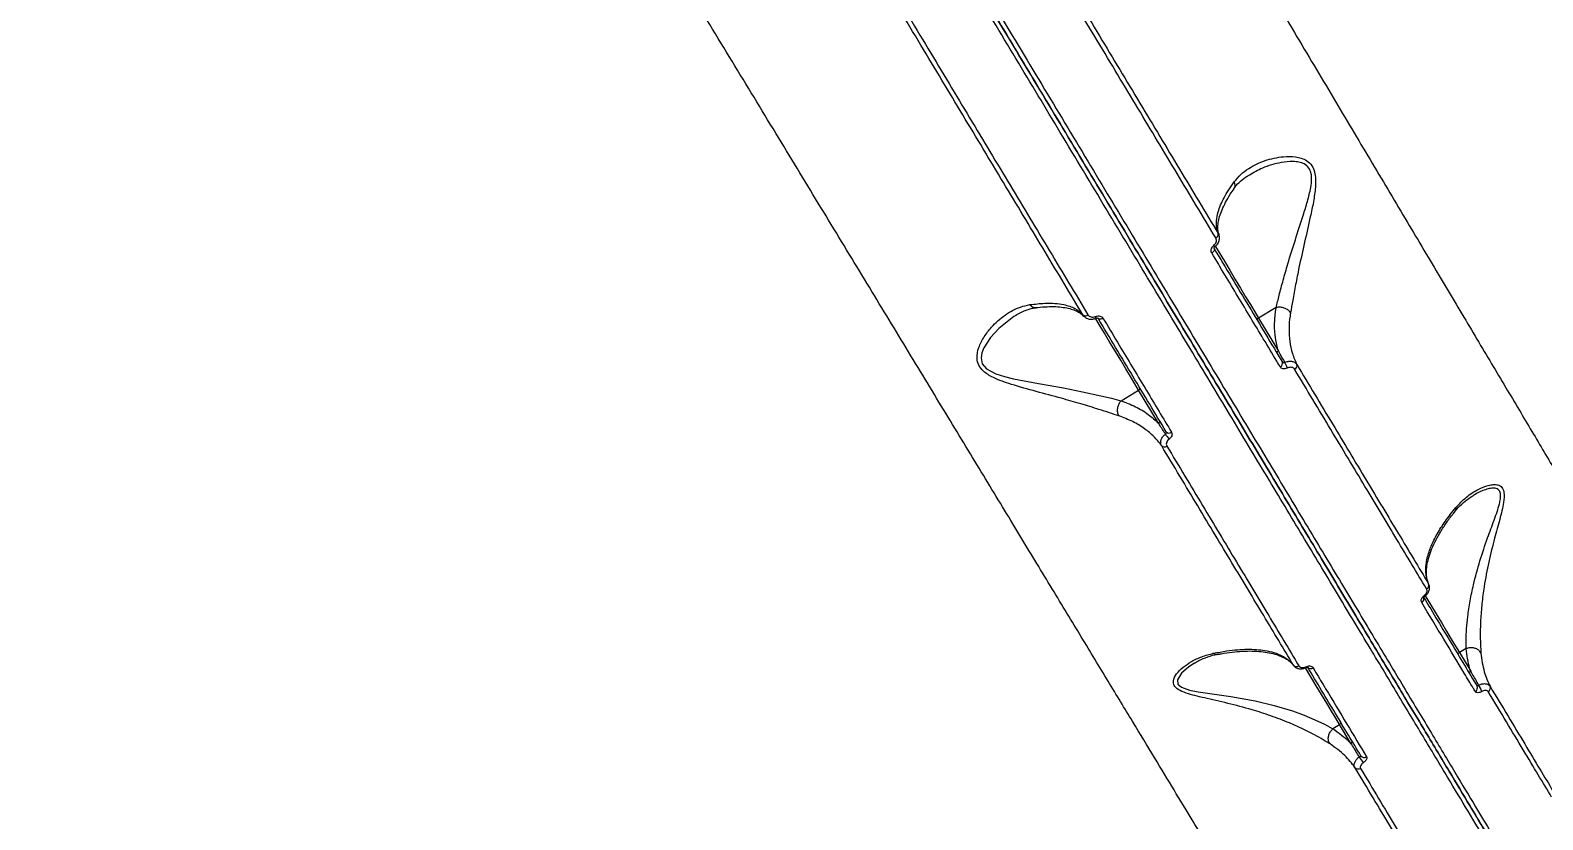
# Model space of a CAD drawing. Header units: millimetres. Extents: x -5960 to 5379, y -4374 to 3849.
# Drawn here: x 332.9 to 679.1, y -398.2 to -217.5 of the extents above; entities that cross this region are included whole.
import ezdxf

# ---------------------------------------------------------------- set-up
doc = ezdxf.new("R2010")
doc.units = ezdxf.units.MM
doc.layers.add('DiKom', color=7, linetype='Continuous', lineweight=0)
for name, color, linetype in [('DIKOM_ОБЪЕКТ', 7, 'Continuous'), ('DIKOM_РАЗМЕР_ЗОНА', 7, 'Continuous'), ('DIKOM_РАЗМЕР_ОБЪЕКТА', 7, 'Continuous')]:
    doc.layers.add(name, color=color, linetype=linetype)
doc.styles.add('style1', font='arial.ttf', dxfattribs={"width": 0.8})
doc.dimstyles.new('1-50', dxfattribs={"dimtxt": 300, "dimasz": 200, "dimexe": 100, "dimexo": 0, "dimgap": 100, "dimtad": 1, "dimtxsty": 'style1', "dimcen": 200, "dimclrd": 7, "dimclre": 7, "dimclrt": 7, "dimadec": 1, "dimazin": 2, "dimtfac": 1, "dimtmove": 0, "dimatfit": 2, "dimfxl": 0, "dimlwd": 25, "dimlwe": 18, "dimarcsym": 0})

# ---------------------------------------------------------------- blocks, each defined once
blk = doc.blocks.new('*D9')
at = {"layer": 'Defpoints', "color": 0, "transparency": 16777216}
for p in [(1597.35, 2348.89), (-3820.85, -1673.22), (-66.51, -1673.22)]:
    blk.add_point(p, dxfattribs=at)
at = {"layer": 'DiKom', "color": 7, "lineweight": 18, "transparency": 16777216}
for p, q in [((1597.35, 2348.89), (-3920.85, 2348.89)), ((-66.51, -1673.22), (-3920.85, -1673.22))]:
    blk.add_line(p, q, dxfattribs=at)
at = {"layer": 'DiKom', "color": 7, "lineweight": 25, "transparency": 16777216}
blk.add_line((-3820.85, 2148.89), (-3820.85, -1473.22), dxfattribs=at)
at = {"layer": 'DiKom', "color": 7, "transparency": 16777216}
for points in [[(-3854.19, 2148.89), (-3787.52, 2148.89), (-3820.85, 2348.89)], [(-3854.19, -1473.22), (-3787.52, -1473.22), (-3820.85, -1673.22)]]:
    blk.add_solid(points, dxfattribs=at)
at = {"layer": 'DiKom', "color": 7, "transparency": 16777216, "insert": (-4074.02, 240.95), "char_height": 300, "attachment_point": 5, "rotation": 90, "style": 'style1'}
blk.add_mtext('4050', dxfattribs=at)
blk = doc.blocks.new('*D10')
at = {"layer": 'Defpoints', "color": 0, "transparency": 16777216}
for p in [(3878.62, 405.09), (-2876.93, -459.72), (3878.62, -2693.66)]:
    blk.add_point(p, dxfattribs=at)
at = {"layer": 'DIKOM_РАЗМЕР_ОБЪЕКТА', "color": 7, "lineweight": 18, "transparency": 16777216}
for p, q in [((3878.62, 405.09), (3878.62, -2793.66)), ((-2876.93, -459.72), (-2876.93, -2793.66))]:
    blk.add_line(p, q, dxfattribs=at)
at = {"layer": 'DIKOM_РАЗМЕР_ОБЪЕКТА', "color": 7, "lineweight": 25, "transparency": 16777216}
blk.add_line((-2676.93, -2693.66), (3678.62, -2693.66), dxfattribs=at)
at = {"layer": 'DIKOM_РАЗМЕР_ОБЪЕКТА', "color": 7, "transparency": 16777216}
for points in [[(-2676.93, -2660.33), (-2676.93, -2726.99), (-2876.93, -2693.66)], [(3678.62, -2660.33), (3678.62, -2726.99), (3878.62, -2693.66)]]:
    blk.add_solid(points, dxfattribs=at)
at = {"layer": 'DIKOM_РАЗМЕР_ОБЪЕКТА', "color": 7, "transparency": 16777216, "insert": (-142.96, -2440.49), "char_height": 300, "attachment_point": 5, "style": 'style1'}
blk.add_mtext('6750', dxfattribs=at)
blk = doc.blocks.new('*D11')
at = {"layer": 'Defpoints', "color": 0, "transparency": 16777216}
for p in [(5378.62, -305.99), (-4876.93, -734.97), (5378.62, -4273.55)]:
    blk.add_point(p, dxfattribs=at)
at = {"layer": 'DIKOM_РАЗМЕР_ЗОНА', "color": 7, "lineweight": 18, "transparency": 16777216}
for p, q in [((5378.62, -305.99), (5378.62, -4373.55)), ((-4876.93, -734.97), (-4876.93, -4373.55))]:
    blk.add_line(p, q, dxfattribs=at)
at = {"layer": 'DIKOM_РАЗМЕР_ЗОНА', "color": 7, "lineweight": 25, "transparency": 16777216}
blk.add_line((-4676.93, -4273.55), (5178.62, -4273.55), dxfattribs=at)
at = {"layer": 'DIKOM_РАЗМЕР_ЗОНА', "color": 7, "transparency": 16777216}
for points in [[(-4676.93, -4240.22), (-4676.93, -4306.89), (-4876.93, -4273.55)], [(5178.62, -4240.22), (5178.62, -4306.89), (5378.62, -4273.55)]]:
    blk.add_solid(points, dxfattribs=at)
at = {"layer": 'DIKOM_РАЗМЕР_ЗОНА', "color": 7, "transparency": 16777216, "insert": (-171.55, -4020.38), "char_height": 300, "attachment_point": 5, "style": 'style1'}
blk.add_mtext('10250', dxfattribs=at)
blk = doc.blocks.new('*D12')
at = {"layer": 'Defpoints', "color": 0, "transparency": 16777216}
for p in [(1921.97, 3848.89), (-5510.19, -3173.22), (433.49, -3173.22)]:
    blk.add_point(p, dxfattribs=at)
at = {"layer": 'DIKOM_РАЗМЕР_ЗОНА', "color": 7, "lineweight": 18, "transparency": 16777216}
for p, q in [((1921.97, 3848.89), (-5610.19, 3848.89)), ((433.49, -3173.22), (-5610.19, -3173.22))]:
    blk.add_line(p, q, dxfattribs=at)
at = {"layer": 'DIKOM_РАЗМЕР_ЗОНА', "color": 7, "lineweight": 25, "transparency": 16777216}
blk.add_line((-5510.19, 3648.89), (-5510.19, -2973.22), dxfattribs=at)
at = {"layer": 'DIKOM_РАЗМЕР_ЗОНА', "color": 7, "transparency": 16777216}
for points in [[(-5543.52, 3648.89), (-5476.85, 3648.89), (-5510.19, 3848.89)], [(-5543.52, -2973.22), (-5476.85, -2973.22), (-5510.19, -3173.22)]]:
    blk.add_solid(points, dxfattribs=at)
at = {"layer": 'DIKOM_РАЗМЕР_ЗОНА', "color": 7, "transparency": 16777216, "insert": (-5763.36, 142.42), "char_height": 300, "attachment_point": 5, "rotation": 90, "style": 'style1'}
blk.add_mtext('7050', dxfattribs=at)

msp = doc.modelspace()

# ---------------------------------------------------------------- linework, layer by layer
at = {"layer": 'DIKOM_ОБЪЕКТ', "color": 7, "linetype": 'Continuous', "lineweight": 15}
for p, q in [((574.065, -282.877), (573.867, -282.662)), ((618.082, -280.979), (614.043, -283.406)), ((614.043, -283.406), (618.595, -290.982)), ((582.574, -302.314), (586.613, -299.887)), ((591.165, -307.463), (586.613, -299.887)), ((653.051, -344.33), (652.999, -344.232)), ((661.561, -359.029), (660.033, -359.947)), ((660.033, -359.947), (662.605, -364.227)), ((661.561, -359.029), (661.565, -359.027)), ((621.995, -362.797), (622.104, -362.934)), ((631.076, -377.346), (632.604, -376.428)), ((635.175, -380.708), (632.604, -376.428)), ((631.072, -377.349), (631.076, -377.346))]:
    msp.add_line(p, q, dxfattribs=at)
at = {"layer": 'DIKOM_ОБЪЕКТ', "color": 7, "linetype": 'Continuous', "lineweight": 15, "flags": 128}
for points in [[(603.887, -267.475), (603.931, -267.584), (603.94, -267.709), (603.915, -267.845), (603.856, -267.986), (603.765, -268.127), (603.647, -268.263), (603.505, -268.389), (603.346, -268.499)], [(604.185, -267), (605.013, -268.378), (606.229, -270.402), (607.472, -272.471), (608.716, -274.541), (609.934, -276.569), (611.1, -278.509), (612.189, -280.321), (613.177, -281.965), (614.043, -283.406)], [(558.635, -282.722), (558.023, -283.026), (554.58, -285.771), (552.69, -287.85), (551.201, -290.2), (550.758, -291.324), (550.56, -292.484), (550.828, -293.855), (551.775, -295.014), (553.949, -296.169), (555.924, -296.789), (557.996, -297.277), (563.682, -298.362), (569.402, -299.382), (573.792, -300.255), (577.965, -301.179), (580.366, -301.76), (582.567, -302.319), (582.568, -302.319), (582.568, -302.319)], [(586.613, -299.887), (585.747, -298.446), (584.76, -296.802), (583.671, -294.99), (582.505, -293.05), (581.287, -291.023), (580.043, -288.952), (578.8, -286.883), (577.584, -284.86), (576.739, -283.454)], [(578.473, -283.444), (578.301, -283.533), (578.123, -283.599), (577.948, -283.64), (577.781, -283.653), (577.628, -283.639), (577.497, -283.598), (577.391, -283.531), (577.315, -283.441)], [(652.135, -347.006), (652.134, -347.006), (652.116, -347.008), (652.091, -346.999), (652.057, -346.977), (652.015, -346.944), (651.967, -346.901)], [(652.221, -346.945), (653.435, -348.967), (654.684, -351.045), (655.907, -353.081), (657.078, -355.029), (658.172, -356.849), (659.164, -358.5), (660.033, -359.947)], [(599.385, -362.382), (598.077, -363.2), (596.403, -364.679), (595.496, -366.186), (595.602, -367.132), (596.441, -367.877), (598.246, -368.507), (600.233, -368.903), (602.371, -369.225), (607.738, -370.008), (613.278, -371.003), (617.602, -372.033), (621.82, -373.299), (624.476, -374.259), (626.964, -375.291), (629.168, -376.335), (631.072, -377.349), (631.072, -377.349), (631.072, -377.349)], [(632.604, -376.428), (631.734, -374.981), (630.742, -373.33), (629.649, -371.511), (628.478, -369.562), (627.255, -367.526), (626.006, -365.448), (624.806, -363.45)], [(624.887, -363.378), (624.887, -363.378), (624.885, -363.379)]]:
    msp.add_lwpolyline(points, dxfattribs=at)
at = {"layer": 'DIKOM_ОБЪЕКТ', "color": 7, "linetype": 'Continuous', "lineweight": 15}
for centre, radius, start, end in [((54.491, 616.778), 1209.999, 301.047391, 331.952609), ((603.922, -264.214), 0.908, 291.82498, 9.42771), ((604.591, -266.229), 0.95, 214.34751, 239.40117), ((574.419, -281.941), 0.908, 232.5721, 310.17489), ((575.876, -283.48), 0.958, 2.7388, 27.57821), ((613.767, -283.045), 0.454, 219.25722, 307.36984), ((618.319, -290.621), 0.454, 219.25674, 307.37135), ((618.662, -293.734), 0.883, 292.45961, 17.77748), ((613.682, -297.338), 7.409, 19.77079, 30.92576), ((621.953, -294.278), 0.905, 293.43535, 14.67929), ((586.424, -299.474), 0.454, 294.63022, 22.74283), ((590.976, -307.05), 0.454, 294.62816, 22.7439), ((599.083, -306.109), 7.408, 211.07422, 222.22972), ((593.564, -308.815), 0.883, 224.22405, 309.53863), ((592.5, -311.976), 0.905, 227.32021, 308.56519), ((652.096, -344.555), 0.93, 296.78804, 21.76371), ((650.985, -347.639), 0.922, 296.46082, 24.91259), ((659.757, -359.586), 0.454, 219.25796, 307.36894), ((622.739, -362.194), 0.93, 220.23611, 305.21187), ((624.647, -363.298), 0.253, 341.59565, 27.44916), ((625.979, -362.638), 0.944, 225.1954, 304.95982), ((662.329, -363.866), 0.454, 219.25652, 307.37307), ((663.212, -368.035), 0.943, 298.09232, 27.08817), ((660.714, -370.085), 4.576, 15.46563, 36.18539), ((666.162, -368.021), 0.951, 298.52271, 24.46705), ((632.414, -376.015), 0.454, 294.63071, 22.74234), ((634.986, -380.295), 0.454, 294.62816, 22.7439), ((641.236, -381.788), 4.577, 205.81493, 226.53327), ((638.253, -383.032), 0.943, 214.91328, 303.9067), ((636.856, -385.631), 0.951, 217.53375, 303.47655)]:
    msp.add_arc(centre, radius, start, end, dxfattribs=at)
for points, knots in [([(676.829, -420.908), (676.8, -420.861), (676.723, -420.732), (676.047, -419.607), (674.64, -417.265), (672.548, -413.783), (669.76, -409.144), (666.267, -403.331), (662.147, -396.473), (657.427, -388.619), (652.15, -379.837), (646.23, -369.983), (639.659, -359.047), (632.445, -347.041), (624.746, -334.228), (616.601, -320.673), (608.057, -306.453), (598.974, -291.335), (589.36, -275.336), (579.238, -258.49), (568.952, -241.371), (558.56, -224.075), (548.117, -206.696), (537.329, -188.742), (526.218, -170.249), (514.811, -151.265), (503.203, -131.945), (491.424, -112.341), (479.51, -92.514), (467.423, -72.397), (455.197, -52.049), (442.872, -31.537), (430.72, -11.312), (418.778, 8.563), (407.078, 28.034), (395.431, 47.419), (383.877, 66.647), (372.469, 85.634), (362.093, 102.904), (355.652, 113.622), (352.804, 118.363)], [0, 0, 0, 0, 0.0156515, 0.0421676, 0.0687038, 0.0952199, 0.122506, 0.1498144, 0.1771006, 0.2036166, 0.2301529, 0.2566689, 0.2839551, 0.3112635, 0.3385497, 0.3650657, 0.391602, 0.418118, 0.4454042, 0.4727125, 0.4999987, 0.52556, 0.5511395, 0.5767008, 0.6029495, 0.6292179, 0.6554666, 0.6819826, 0.7085191, 0.7350351, 0.7623213, 0.7896298, 0.816916, 0.8434321, 0.8699685, 0.8964846, 0.9237708, 0.9510793, 0.9783655, 1, 1, 1, 1]), ([(677.172, -419.536), (677.143, -419.488), (677.066, -419.36), (676.376, -418.211), (674.927, -415.799), (672.796, -412.253), (670.007, -407.611), (666.567, -401.887), (662.484, -395.092), (657.75, -387.214), (652.387, -378.288), (646.416, -368.351), (639.867, -357.451), (632.769, -345.637), (625.139, -332.939), (616.979, -319.359), (608.314, -304.937), (599.174, -289.726), (589.604, -273.799), (579.647, -257.227), (569.33, -240.057), (558.664, -222.306), (547.674, -204.015), (536.396, -185.246), (524.883, -166.086), (513.19, -146.624), (501.349, -126.919), (489.38, -106.998), (477.304, -86.9), (465.159, -66.688), (453.002, -46.455), (440.89, -26.298), (429.622, -7.543), (419.205, 9.793), (409.626, 25.735), (400.153, 41.501), (390.7, 57.232), (381.29, 72.894), (371.951, 88.437), (362.791, 103.681), (356.874, 113.529), (353.917, 118.45)], [0, 0, 0, 0, 0.0156521, 0.0424891, 0.0694107, 0.0963755, 0.1233402, 0.1502618, 0.1770988, 0.2039358, 0.2308574, 0.2578222, 0.2847868, 0.3117084, 0.3385455, 0.3653826, 0.3923043, 0.4192689, 0.4462337, 0.4731553, 0.4999924, 0.5268295, 0.5537511, 0.5807159, 0.6076806, 0.6346023, 0.6614393, 0.6882764, 0.7151981, 0.7421628, 0.7691275, 0.7960492, 0.8228863, 0.8446321, 0.8664005, 0.8881688, 0.9099147, 0.9324235, 0.9549574, 0.9774911, 1, 1, 1, 1]), ([(353.917, 118.45), (356.758, 113.722), (363.124, 103.127), (373.362, 86.089), (384.58, 67.418), (396.063, 48.308), (407.748, 28.861), (419.583, 9.164), (431.533, -10.724), (443.579, -30.773), (455.7, -50.945), (467.857, -71.178), (479.994, -91.378), (492.054, -111.449), (503.852, -131.084), (515.371, -150.254), (526.601, -168.945), (537.658, -187.346), (548.493, -205.38), (559.06, -222.966), (569.456, -240.268), (579.647, -257.227), (589.604, -273.799), (599.174, -289.726), (608.314, -304.937), (616.979, -319.359), (625.139, -332.939), (632.769, -345.637), (639.867, -357.451), (646.416, -368.351), (652.387, -378.288), (657.751, -387.214), (662.184, -394.593), (665.806, -400.62), (668.745, -405.512), (671.258, -409.694), (673.361, -413.194), (675.031, -415.973), (676.239, -417.984), (677.008, -419.264), (677.117, -419.445), (677.172, -419.536)], [0, 0, 0, 0, 0.0216351, 0.0484722, 0.0753938, 0.1023585, 0.1293232, 0.1562448, 0.1830819, 0.2099189, 0.2368406, 0.2638053, 0.29077, 0.3176916, 0.3445286, 0.3703765, 0.3962999, 0.4222618, 0.4482237, 0.4741471, 0.499995, 0.5268319, 0.5537534, 0.5807181, 0.6076828, 0.6346044, 0.6614413, 0.6882783, 0.7151998, 0.7421645, 0.7691291, 0.7960508, 0.8228877, 0.8446334, 0.8664015, 0.8881697, 0.9099154, 0.932424, 0.9549577, 0.9774913, 1, 1, 1, 1]), ([(354.517, 119.392), (356.573, 115.969), (362.155, 106.679), (371.544, 91.054), (382.731, 72.436), (394.19, 53.365), (405.86, 33.943), (417.689, 14.257), (429.641, -5.635), (441.699, -25.702), (453.839, -45.907), (466.025, -66.188), (478.199, -86.448), (490.304, -106.594), (502.302, -126.562), (514.171, -146.315), (525.892, -165.823), (537.432, -185.028), (548.737, -203.843), (559.754, -222.177), (570.445, -239.971), (580.787, -257.181), (590.768, -273.793), (600.361, -289.758), (609.522, -305.006), (618.208, -319.461), (626.387, -333.074), (634.036, -345.803), (641.151, -357.645), (647.716, -368.57), (653.701, -378.531), (659.077, -387.479), (663.599, -395.005), (667.36, -401.263), (670.454, -406.413), (673.065, -410.758), (675.182, -414.282), (676.79, -416.957), (677.883, -418.776), (678.446, -419.714), (678.516, -419.83), (678.544, -419.877)], [0, 0, 0, 0, 0.0156528, 0.0424899, 0.0694116, 0.0963764, 0.1233411, 0.1502628, 0.1770999, 0.203937, 0.2308586, 0.2578234, 0.2847881, 0.3117098, 0.3385468, 0.3653839, 0.3923056, 0.4192703, 0.4462351, 0.4731567, 0.4999938, 0.5268309, 0.5537525, 0.5807173, 0.607682, 0.6346037, 0.6614407, 0.6882778, 0.7151994, 0.7421641, 0.7691289, 0.7960504, 0.8228875, 0.8459665, 0.8691682, 0.8923973, 0.9156263, 0.9388281, 0.961588, 0.9843479, 1, 1, 1, 1]), ([(440.799, 88.973), (443.781, 83.878), (449.749, 73.683), (458.903, 58.075), (468.175, 42.286), (477.684, 26.115), (487.412, 9.592), (497.34, -7.252), (507.308, -24.147), (517.621, -41.608), (528.261, -59.606), (539.201, -78.094), (550.072, -96.452), (560.823, -114.593), (571.403, -132.432), (581.764, -149.891), (591.884, -166.936), (601.752, -183.547), (611.349, -199.695), (620.632, -215.306), (629.554, -230.305), (638.078, -244.629), (646.18, -258.242), (653.858, -271.136), (661.096, -283.29), (667.862, -294.648), (674.123, -305.155), (679.959, -314.947), (685.317, -323.936), (690.156, -332.055), (694.372, -339.125), (697.922, -345.078), (700.86, -350.006), (702.246, -352.33), (702.939, -353.492)], [0, 0, 0, 0, 0.0277665, 0.0555662, 0.0833659, 0.1111324, 0.1400374, 0.1689801, 0.1979227, 0.2268277, 0.2586374, 0.2905481, 0.3225101, 0.3544717, 0.3863819, 0.4181913, 0.4498954, 0.4817, 0.5135556, 0.545411, 0.5772152, 0.608919, 0.6405474, 0.6722758, 0.7040551, 0.7358344, 0.7675626, 0.7991908, 0.8325938, 0.8660263, 0.8994295, 0.9329431, 0.9664863, 1, 1, 1, 1]), ([(606.761, -411.281), (606.104, -410.196), (604.788, -408.022), (602.03, -403.466), (598.716, -397.992), (594.804, -391.531), (590.327, -384.139), (585.289, -375.822), (579.69, -366.578), (573.548, -356.44), (566.888, -345.45), (559.741, -333.659), (552.14, -321.121), (544.101, -307.866), (535.63, -293.902), (526.749, -279.266), (517.489, -264.013), (507.895, -248.214), (498.009, -231.944), (487.855, -215.24), (477.443, -198.122), (466.795, -180.624), (455.95, -162.816), (444.958, -144.779), (433.87, -126.598), (422.71, -108.314), (411.493, -89.956), (400.239, -71.556), (388.991, -53.185), (377.8, -34.93), (366.717, -16.874), (356.591, -0.403), (347.401, 14.527), (341.904, 23.442), (339.155, 27.899)], [0, 0, 0, 0, 0.0315566, 0.0632128, 0.0949197, 0.1266266, 0.1582828, 0.1898395, 0.2213972, 0.2530543, 0.2847621, 0.31647, 0.3481273, 0.3796851, 0.4112651, 0.4429443, 0.4746741, 0.5064041, 0.5380836, 0.5696639, 0.6012951, 0.6330254, 0.6648064, 0.6965876, 0.7283184, 0.75995, 0.7916593, 0.8234677, 0.8553268, 0.8871862, 0.9189952, 0.950705, 0.9753525, 1, 1, 1, 1]), ([(604.259, -265.057), (602.774, -262.583), (598.428, -255.349), (590.995, -242.976), (581.852, -227.754), (572.432, -212.073), (565.938, -201.261), (562.691, -195.855)], [0, 0, 0, 0, 0.1144546, 0.3347651, 0.5550757, 0.777538, 1, 1, 1, 1]), ([(563.346, -195.02), (566.554, -200.362), (572.971, -211.046), (582.342, -226.648), (591.498, -241.89), (598.972, -254.333), (603.335, -261.598), (604.817, -264.065)], [0, 0, 0, 0, 0.2203109, 0.440622, 0.6630838, 0.885546, 1, 1, 1, 1]), ([(573.867, -282.662), (570.999, -277.89), (565.262, -268.345), (556.259, -253.367), (546.978, -237.925), (538.97, -224.602), (534.047, -216.412), (532.374, -213.63)], [0, 0, 0, 0, 0.2203106, 0.4406211, 0.6630828, 0.8855452, 1, 1, 1, 1]), ([(533.419, -213.443), (535.095, -216.232), (539.997, -224.389), (547.963, -237.641), (557.238, -253.074), (566.295, -268.143), (572.102, -277.804), (575.005, -282.635)], [0, 0, 0, 0, 0.1144544, 0.3347649, 0.5550756, 0.7775381, 1, 1, 1, 1]), ([(608.459, -252.235), (608.948, -251.659), (609.926, -250.505), (612.234, -248.792), (615.463, -247.228), (619.181, -246.412), (622.046, -246.392), (623.852, -246.767), (625.196, -247.363), (626.305, -248.412), (626.946, -249.941), (627.152, -251.646), (627.067, -253.928), (626.639, -256.798), (625.738, -261.004), (624.577, -266.068), (623.403, -271.294), (622.519, -275.739), (621.872, -279.278), (621.536, -281.262), (621.378, -282.198)], [0, 0, 0, 0, 0.0519301, 0.1038899, 0.1951554, 0.2864044, 0.3437013, 0.3731333, 0.4024726, 0.4366825, 0.4671111, 0.4969775, 0.5269689, 0.5808922, 0.6349545, 0.7265893, 0.8181327, 0.8810565, 0.9438918, 1, 1, 1, 1]), ([(618.089, -280.976), (618.089, -280.975), (618.304, -280.082), (618.783, -278.117), (619.676, -274.728), (620.889, -270.467), (622.461, -265.492), (624.021, -260.689), (625.273, -256.71), (625.977, -253.884), (626.239, -251.747), (626.13, -250.217), (625.651, -248.951), (624.6, -248.084), (623.305, -247.676), (621.515, -247.516), (618.641, -247.839), (615.177, -248.816), (612.977, -250.108), (612.031, -250.663)], [0, 0, 0, 0, 0.0000351, 0.064728, 0.1382667, 0.2119026, 0.3193452, 0.4268731, 0.4888138, 0.5505738, 0.5914452, 0.6155216, 0.6471532, 0.6829253, 0.7150585, 0.7473388, 0.8126697, 0.9193971, 1, 1, 1, 1]), ([(604.817, -264.065), (604.69, -263.688), (604.388, -262.796), (604.348, -261.142), (604.801, -258.831), (605.983, -255.905), (607.627, -253.469), (608.459, -252.235)], [0, 0, 0, 0, 0.1301681, 0.3081376, 0.4882737, 0.7408489, 1, 1, 1, 1]), ([(608.459, -252.235), (608.469, -252.26), (608.563, -252.51), (608.638, -252.991), (608.58, -253.499), (608.41, -253.702), (608.373, -253.747)], [0, 0, 0, 0, 0.0453739, 0.4551133, 0.8800203, 1, 1, 1, 1]), ([(608.375, -253.837), (608.476, -253.684), (608.903, -253.034), (609.928, -252.059), (611.043, -251.133), (611.82, -250.711), (612.006, -250.609)], [0, 0, 0, 0, 0.1149011, 0.4871432, 0.8772705, 1, 1, 1, 1]), ([(605.027, -264.297), (604.958, -264.125), (604.793, -263.713), (604.704, -262.813), (604.782, -261.612), (605.107, -260.187), (605.667, -258.621), (606.485, -256.914), (607.4, -255.304), (608.149, -254.229), (608.447, -253.801)], [0, 0, 0, 0, 0.0965942, 0.2307111, 0.3735836, 0.5098348, 0.6440335, 0.7778153, 0.9114797, 1, 1, 1, 1]), ([(603.806, -266.765), (603.926, -266.655), (604.165, -266.435), (604.372, -266.015), (604.438, -265.58), (604.369, -265.258), (604.281, -265.097), (604.259, -265.057)], [0, 0, 0, 0, 0.2263571, 0.4527195, 0.6823778, 0.9207586, 1, 1, 1, 1]), ([(604.102, -267.039), (604.135, -267.017), (604.416, -266.826), (604.82, -266.299), (605.113, -265.479), (605.141, -264.791), (604.977, -264.474), (604.943, -264.408)], [0, 0, 0, 0, 0.0394803, 0.3319491, 0.6286749, 0.9232456, 1, 1, 1, 1]), ([(604.817, -264.065), (604.86, -264.134), (604.924, -264.237), (604.946, -264.357), (604.953, -264.397)], [0, 0, 0, 0, 0.6665222, 1, 1, 1, 1]), ([(603.346, -268.499), (603.323, -268.458), (603.234, -268.295), (603.166, -267.966), (603.234, -267.524), (603.445, -267.099), (603.686, -266.876), (603.806, -266.765)], [0, 0, 0, 0, 0.0795652, 0.3194634, 0.5497921, 0.774861, 1, 1, 1, 1]), ([(619, -294.55), (618.745, -294.126), (617.471, -292.006), (614.287, -286.707), (609.363, -278.513), (605.352, -271.839), (603.346, -268.499)], [0, 0, 0, 0, 0.0507698, 0.2538555, 0.6266984, 1, 1, 1, 1]), ([(603.887, -267.468), (603.882, -267.463), (603.873, -267.454), (603.88, -267.353), (603.934, -267.234), (604.011, -267.128), (604.081, -267.072), (604.111, -267.048)], [0, 0, 0, 0, 0.3547425, 0.5855136, 0.7560019, 0.8989869, 1, 1, 1, 1]), ([(603.887, -267.475), (606.562, -271.927), (611.919, -280.842), (616.973, -289.254), (619.503, -293.465)], [0, 0, 0, 0, 0.4994499, 1, 1, 1, 1]), ([(582.103, -305.797), (581.391, -305.561), (579.968, -305.088), (577.054, -304.142), (573.38, -303.018), (568.546, -301.624), (563.162, -300.209), (558.589, -298.938), (555.336, -297.861), (553.101, -296.941), (551.146, -295.773), (549.91, -294.207), (549.458, -292.318), (549.944, -290.045), (551.187, -287.643), (553.21, -285.046), (555.961, -282.585), (559, -280.916), (560.999, -280.479), (561.713, -280.324)], [0, 0, 0, 0, 0.0447755, 0.0895823, 0.1609586, 0.2324499, 0.3238545, 0.4152101, 0.4505984, 0.4859287, 0.5329406, 0.5664215, 0.5998003, 0.6530912, 0.710811, 0.7686687, 0.8592866, 0.949792, 1, 1, 1, 1]), ([(561.713, -280.324), (562.879, -280.19), (564.933, -279.955), (567.468, -280.01), (569.877, -280.333), (572.215, -281.096), (573.312, -282.136), (573.867, -282.662)], [0, 0, 0, 0, 0.2022644, 0.3564058, 0.5119922, 0.7532482, 1, 1, 1, 1]), ([(561.713, -280.324), (561.73, -280.344), (561.906, -280.544), (562.296, -280.838), (562.787, -281.025), (563.062, -280.965), (563.135, -280.95)], [0, 0, 0, 0, 0.043934, 0.4406701, 0.8520932, 1, 1, 1, 1]), ([(558.61, -282.669), (559.204, -282.348), (560.389, -281.706), (561.911, -281.18), (562.854, -281.07), (563.162, -281.034)], [0, 0, 0, 0, 0.4029923, 0.8047999, 1, 1, 1, 1]), ([(563.144, -281.007), (563.271, -280.988), (564.183, -280.854), (565.705, -280.769), (567.675, -280.757), (569.408, -280.917), (570.9, -281.215), (572.135, -281.636), (573.095, -282.156), (573.689, -282.606), (573.905, -282.904), (573.966, -282.988)], [0, 0, 0, 0, 0.0209478, 0.1500168, 0.2800051, 0.410743, 0.542085, 0.6741498, 0.8078204, 0.945684, 1, 1, 1, 1]), ([(574.06, -282.885), (574.205, -283.044), (574.532, -283.399), (575.267, -283.66), (576.082, -283.704), (576.588, -283.511), (576.827, -283.421)], [0, 0, 0, 0, 0.2169628, 0.4866058, 0.7581356, 1, 1, 1, 1]), ([(575.005, -282.635), (575.094, -282.749), (575.272, -282.979), (575.701, -283.167), (576.184, -283.203), (576.535, -283.119), (576.706, -283.045), (576.726, -283.037)], [0, 0, 0, 0, 0.2486846, 0.4975254, 0.7389427, 0.9703197, 1, 1, 1, 1]), ([(576.726, -283.037), (576.905, -282.976), (577.253, -282.859), (577.767, -282.908), (578.202, -283.095), (578.383, -283.328), (578.473, -283.444)], [0, 0, 0, 0, 0.2592265, 0.5021791, 0.7511518, 1, 1, 1, 1]), ([(576.833, -283.438), (576.859, -283.426), (576.933, -283.392), (577.053, -283.372), (577.182, -283.373), (577.277, -283.404), (577.307, -283.429), (577.311, -283.438), (577.313, -283.441)], [0, 0, 0, 0, 0.0749668, 0.21741, 0.3637648, 0.5736761, 0.8362379, 1, 1, 1, 1]), ([(592.931, -309.431), (590.407, -305.229), (585.352, -296.817), (579.996, -287.903), (577.315, -283.441)], [0, 0, 0, 0, 0.4994496, 1, 1, 1, 1]), ([(578.473, -283.444), (578.748, -283.901), (580.121, -286.186), (583.476, -291.77), (588.464, -300.072), (592.238, -306.353), (594.126, -309.496)], [0, 0, 0, 0, 0.0507706, 0.2538555, 0.626699, 1, 1, 1, 1]), ([(618.595, -290.982), (618.336, -289.986), (617.834, -288.056), (617.661, -284.946), (617.824, -282.581), (618.04, -281.238), (618.082, -280.979)], [0, 0, 0, 0, 0.320831, 0.622354, 0.9272309, 1, 1, 1, 1]), ([(618.082, -280.979), (618.084, -280.978), (618.086, -280.977), (618.088, -280.976), (618.089, -280.976)], [0, 0, 0, 0, 0.6744359, 1, 1, 1, 1]), ([(621.378, -282.198), (621.36, -282.167), (621.28, -282.031), (621.031, -281.723), (620.51, -281.326), (619.741, -281.015), (618.889, -280.871), (618.356, -280.941), (618.089, -280.976)], [0, 0, 0, 0, 0.0350334, 0.1552487, 0.3664375, 0.5776259, 0.7888101, 1, 1, 1, 1]), ([(621.378, -282.198), (621.338, -282.443), (621.133, -283.694), (620.968, -285.918), (621.149, -288.783), (621.724, -291.534), (622.459, -293.208), (622.828, -294.049)], [0, 0, 0, 0, 0.0563909, 0.2882938, 0.5227685, 0.760002, 1, 1, 1, 1]), ([(618.595, -290.982), (618.697, -291.168), (619.165, -292.019), (619.655, -292.867), (620.037, -293.53)], [0, 0, 0, 0, 0.2185431, 1, 1, 1, 1]), ([(619.503, -293.465), (619.528, -293.495), (619.577, -293.555), (619.703, -293.598), (619.851, -293.597), (619.967, -293.563), (620.027, -293.535), (620.037, -293.53)], [0, 0, 0, 0, 0.2385742, 0.4769673, 0.7149812, 0.9522372, 1, 1, 1, 1]), ([(620.037, -293.53), (620.09, -293.508), (620.399, -293.376), (620.999, -293.236), (621.767, -293.281), (622.43, -293.546), (622.696, -293.881), (622.828, -294.049)], [0, 0, 0, 0, 0.048533, 0.2867391, 0.5247103, 0.7622856, 1, 1, 1, 1]), ([(622.828, -294.049), (625.578, -298.626), (631.076, -307.78), (638.81, -320.654), (646.181, -332.925), (650.701, -340.448), (652.96, -344.21)], [0, 0, 0, 0, 0.2485957, 0.4971901, 0.7485953, 1, 1, 1, 1]), ([(620.654, -294.831), (620.623, -294.845), (620.44, -294.927), (620.085, -295.016), (619.629, -294.998), (619.236, -294.847), (619.078, -294.649), (619, -294.55)], [0, 0, 0, 0, 0.0479306, 0.2856331, 0.5236219, 0.7617939, 1, 1, 1, 1]), ([(622.313, -295.109), (622.234, -295.011), (622.077, -294.814), (621.683, -294.663), (621.226, -294.646), (620.87, -294.736), (620.685, -294.818), (620.654, -294.831)], [0, 0, 0, 0, 0.2378221, 0.4755119, 0.7134989, 0.9515256, 1, 1, 1, 1]), ([(652.515, -345.385), (650.276, -341.658), (645.798, -334.204), (638.445, -321.964), (630.672, -309.025), (625.099, -299.748), (622.313, -295.109)], [0, 0, 0, 0, 0.2485944, 0.4971901, 0.7485949, 1, 1, 1, 1]), ([(582.103, -305.797), (582.084, -305.766), (582.001, -305.632), (581.846, -305.267), (581.741, -304.621), (581.827, -303.796), (582.1, -302.976), (582.412, -302.538), (582.568, -302.319)], [0, 0, 0, 0, 0.0350315, 0.1552474, 0.3664359, 0.5776266, 0.788811, 1, 1, 1, 1]), ([(582.568, -302.319), (582.569, -302.318), (582.571, -302.316), (582.573, -302.315), (582.574, -302.314)], [0, 0, 0, 0, 0.6718695, 1, 1, 1, 1]), ([(582.574, -302.314), (583.697, -302.739), (585.959, -303.594), (588.838, -305.336), (590.406, -306.769), (591.165, -307.463)], [0, 0, 0, 0, 0.33721, 0.6791334, 1, 1, 1, 1]), ([(591.886, -312.641), (591.866, -312.613), (591.329, -311.864), (590.135, -310.468), (587.944, -308.621), (585.305, -306.995), (583.175, -306.198), (582.103, -305.797)], [0, 0, 0, 0, 0.0089019, 0.241786, 0.4772789, 0.7368213, 1, 1, 1, 1]), ([(592.738, -309.933), (592.289, -309.215), (591.769, -308.385), (591.237, -307.572), (591.165, -307.463)], [0, 0, 0, 0, 0.8649512, 1, 1, 1, 1]), ([(591.886, -312.641), (591.865, -312.604), (591.74, -312.383), (591.631, -311.907), (591.75, -311.202), (592.117, -310.499), (592.531, -310.122), (592.738, -309.933)], [0, 0, 0, 0, 0.0479836, 0.2861655, 0.5242755, 0.7620783, 1, 1, 1, 1]), ([(592.738, -309.933), (592.781, -309.898), (592.866, -309.826), (592.944, -309.696), (592.975, -309.566), (592.958, -309.478), (592.935, -309.438), (592.931, -309.431)], [0, 0, 0, 0, 0.2368603, 0.4743826, 0.7125178, 0.9510407, 1, 1, 1, 1]), ([(593.598, -311.088), (593.472, -311.199), (593.22, -311.421), (592.994, -311.835), (592.916, -312.25), (592.978, -312.531), (593.052, -312.662), (593.064, -312.683)], [0, 0, 0, 0, 0.2377052, 0.4754916, 0.7137195, 0.9520244, 1, 1, 1, 1]), ([(594.126, -309.496), (594.139, -309.518), (594.212, -309.649), (594.275, -309.931), (594.198, -310.345), (593.974, -310.757), (593.723, -310.978), (593.598, -311.088)], [0, 0, 0, 0, 0.0489242, 0.2870891, 0.5249599, 0.7625392, 1, 1, 1, 1]), ([(622.029, -362.795), (619.794, -359.077), (615.325, -351.641), (607.987, -339.431), (600.229, -326.523), (594.667, -317.268), (591.886, -312.641)], [0, 0, 0, 0, 0.2485954, 0.4971896, 0.748595, 1, 1, 1, 1]), ([(593.064, -312.683), (595.821, -317.27), (601.334, -326.444), (609.088, -339.346), (616.479, -351.645), (621.01, -359.184), (623.276, -362.954)], [0, 0, 0, 0, 0.248595, 0.4971904, 0.7485949, 1, 1, 1, 1]), ([(659.19, -326.759), (659.978, -325.924), (661.555, -324.254), (664.149, -322.597), (666.272, -321.727), (667.778, -321.458), (668.894, -321.52), (669.84, -322.043), (670.36, -323.393), (670.153, -325.896), (669.285, -329.441), (667.98, -334.017), (666.713, -339.175), (665.726, -344.253), (665.144, -348.726), (664.858, -352.286), (664.773, -355.431), (664.816, -358.026), (664.909, -359.426), (664.953, -360.076)], [0, 0, 0, 0, 0.0760762, 0.1521377, 0.2132075, 0.2445028, 0.2757149, 0.3130137, 0.350636, 0.4012616, 0.4758028, 0.5507663, 0.6417671, 0.7326394, 0.7938299, 0.8549383, 0.9055417, 0.9561034, 1, 1, 1, 1]), ([(658.956, -327.715), (659.111, -327.508), (659.709, -326.714), (660.932, -325.582), (662.218, -324.558), (663.009, -324.118), (663.22, -324)], [0, 0, 0, 0, 0.1272566, 0.4908525, 0.8638743, 1, 1, 1, 1]), ([(661.565, -359.027), (661.565, -359.027), (661.546, -358.405), (661.543, -357.023), (661.648, -354.53), (661.932, -351.5), (662.45, -348.087), (663.341, -343.791), (664.689, -338.926), (666.335, -333.996), (667.996, -329.632), (669.013, -326.665), (669.427, -324.771), (669.502, -323.701), (669.323, -323.064), (668.909, -322.535), (668.254, -322.261), (667.144, -322.323), (665.615, -322.753), (664.259, -323.301), (663.374, -323.922), (663.238, -324.018)], [0, 0, 0, 0, 0.0000133, 0.0503051, 0.1095424, 0.1688404, 0.241853, 0.3149602, 0.4241629, 0.5334956, 0.6214232, 0.7087798, 0.7368726, 0.7648576, 0.7984424, 0.80499, 0.8451023, 0.8802655, 0.915561, 0.9869867, 1, 1, 1, 1]), ([(652.96, -344.21), (652.727, -343.536), (652.26, -342.19), (652.313, -339.723), (652.928, -337.068), (654.101, -334.25), (655.72, -331.384), (657.478, -328.856), (658.765, -327.279), (659.19, -326.759)], [0, 0, 0, 0, 0.161921, 0.3238387, 0.493634, 0.6385916, 0.7839161, 0.9287412, 1, 1, 1, 1]), ([(652.897, -344.04), (652.778, -343.671), (652.547, -342.955), (652.441, -341.634), (652.545, -340.14), (652.906, -338.447), (653.512, -336.624), (654.367, -334.684), (655.463, -332.652), (656.814, -330.553), (657.974, -328.918), (658.762, -327.968), (658.94, -327.753)], [0, 0, 0, 0, 0.1152304, 0.2232926, 0.3379217, 0.4479702, 0.5558008, 0.6626083, 0.7680856, 0.8708413, 0.9708165, 1, 1, 1, 1]), ([(659.19, -326.759), (659.193, -326.797), (659.213, -327.062), (659.17, -327.433), (658.972, -327.653), (658.906, -327.726)], [0, 0, 0, 0, 0.1013924, 0.7010133, 1, 1, 1, 1]), ([(651.967, -346.901), (652.079, -346.806), (652.302, -346.615), (652.519, -346.278), (652.635, -345.927), (652.629, -345.618), (652.548, -345.452), (652.515, -345.385)], [0, 0, 0, 0, 0.1920454, 0.3835975, 0.5902007, 0.8340581, 1, 1, 1, 1]), ([(652.133, -347.005), (652.139, -347.002), (652.383, -346.845), (652.773, -346.409), (653.16, -345.684), (653.223, -344.92), (653.094, -344.345), (652.897, -344.136), (652.86, -344.098)], [0, 0, 0, 0, 0.0050409, 0.2373756, 0.474601, 0.7261715, 0.9496236, 1, 1, 1, 1]), ([(651.396, -348.464), (651.363, -348.396), (651.28, -348.225), (651.277, -347.905), (651.4, -347.541), (651.624, -347.194), (651.852, -346.999), (651.967, -346.901)], [0, 0, 0, 0, 0.1655224, 0.4120368, 0.6200498, 0.8096983, 1, 1, 1, 1]), ([(663.656, -368.868), (663.491, -368.593), (662.667, -367.221), (660.331, -363.334), (656.497, -356.953), (653.097, -351.296), (651.396, -348.464)], [0, 0, 0, 0, 0.0441416, 0.2207199, 0.6100162, 1, 1, 1, 1]), ([(651.821, -347.251), (653.99, -350.86), (658.334, -358.09), (662.144, -364.431), (664.052, -367.606)], [0, 0, 0, 0, 0.499273, 1, 1, 1, 1]), ([(651.858, -347.349), (651.857, -347.347), (651.856, -347.344), (651.907, -347.235), (652, -347.12), (652.116, -347.016), (652.214, -346.95), (652.267, -346.921), (652.278, -346.915)], [0, 0, 0, 0, 0.2867767, 0.5253082, 0.6958993, 0.8391625, 0.9663099, 1, 1, 1, 1]), ([(603.697, -360.103), (604.731, -359.905), (607.549, -359.366), (611.612, -359.069), (615.114, -359.312), (617.636, -359.903), (619.426, -360.626), (620.935, -361.566), (621.664, -362.385), (622.029, -362.795)], [0, 0, 0, 0, 0.1128019, 0.3073761, 0.5062343, 0.6280297, 0.74983, 0.8749156, 1, 1, 1, 1]), ([(604.691, -360.351), (604.964, -360.294), (606.127, -360.055), (608.035, -359.802), (610.41, -359.59), (612.629, -359.554), (614.684, -359.675), (616.546, -359.954), (618.195, -360.378), (619.607, -360.94), (620.722, -361.561), (621.244, -362.027), (621.476, -362.235)], [0, 0, 0, 0, 0.0310371, 0.1322932, 0.2359153, 0.3419905, 0.4504566, 0.5611038, 0.6736318, 0.7878688, 0.9052601, 1, 1, 1, 1]), ([(662.605, -364.227), (662.54, -364.026), (662.007, -362.376), (661.769, -360.594), (661.561, -359.029)], [0, 0, 0, 0, 0.1214206, 1, 1, 1, 1]), ([(664.953, -360.076), (664.939, -360.045), (664.855, -359.845), (664.585, -359.479), (664, -359.08), (663.227, -358.846), (662.371, -358.806), (661.834, -358.953), (661.565, -359.027)], [0, 0, 0, 0, 0.0319556, 0.2048522, 0.4036415, 0.6024323, 0.801217, 1, 1, 1, 1]), ([(630.408, -380.832), (630.341, -380.79), (629.731, -380.405), (628.43, -379.621), (626.273, -378.431), (623.814, -377.215), (620.686, -375.827), (616.903, -374.386), (612.144, -372.854), (606.964, -371.519), (602.602, -370.535), (599.476, -369.797), (597.385, -369.196), (595.66, -368.467), (594.638, -367.492), (594.434, -366.238), (595.214, -364.757), (596.728, -363.26), (598.724, -361.926), (601.033, -360.802), (602.809, -360.336), (603.697, -360.103)], [0, 0, 0, 0, 0.0056297, 0.0508118, 0.0960131, 0.1438697, 0.191764, 0.2633133, 0.3349759, 0.4270898, 0.5191814, 0.5590181, 0.5987818, 0.6438184, 0.6799262, 0.7160688, 0.7691202, 0.8237199, 0.8784536, 0.9392283, 1, 1, 1, 1]), ([(599.374, -362.368), (599.71, -362.166), (600.655, -361.597), (602.406, -360.904), (603.842, -360.422), (604.634, -360.322), (604.647, -360.32)], [0, 0, 0, 0, 0.2153971, 0.6056682, 0.9937527, 1, 1, 1, 1]), ([(603.697, -360.103), (603.729, -360.123), (603.953, -360.265), (604.3, -360.402), (604.587, -360.33), (604.683, -360.307)], [0, 0, 0, 0, 0.1014928, 0.7016549, 1, 1, 1, 1]), ([(622.031, -362.755), (622.061, -362.818), (622.201, -363.101), (622.678, -363.451), (623.402, -363.679), (624.176, -363.661), (624.662, -363.454), (624.879, -363.361)], [0, 0, 0, 0, 0.0689189, 0.3116641, 0.5523786, 0.7999497, 1, 1, 1, 1]), ([(623.276, -362.954), (623.374, -363.069), (623.546, -363.27), (623.977, -363.375), (624.421, -363.356), (624.721, -363.24), (624.872, -363.181)], [0, 0, 0, 0, 0.3292412, 0.5797865, 0.7886019, 1, 1, 1, 1]), ([(624.872, -363.181), (625.03, -363.121), (625.345, -363), (625.811, -362.983), (626.221, -363.094), (626.434, -363.274), (626.511, -363.397), (626.52, -363.411)], [0, 0, 0, 0, 0.2147749, 0.4259173, 0.6817053, 0.964146, 1, 1, 1, 1]), ([(624.886, -363.381), (624.905, -363.372), (624.971, -363.338), (625.087, -363.305), (625.214, -363.285), (625.314, -363.292), (625.324, -363.296), (625.33, -363.299)], [0, 0, 0, 0, 0.0663294, 0.2343977, 0.4314556, 0.6853162, 1, 1, 1, 1]), ([(637.48, -383.572), (635.577, -380.406), (631.768, -374.066), (627.424, -366.837), (625.249, -363.217)], [0, 0, 0, 0, 0.499273, 1, 1, 1, 1]), ([(626.52, -363.411), (626.716, -363.737), (627.693, -365.364), (630.342, -369.772), (634.327, -376.404), (637.294, -381.343), (638.779, -383.815)], [0, 0, 0, 0, 0.0441437, 0.220722, 0.6100164, 1, 1, 1, 1]), ([(664.953, -360.076), (665.136, -361.531), (665.475, -364.212), (666.541, -366.555), (667.028, -367.627)], [0, 0, 0, 0, 0.5425559, 1, 1, 1, 1]), ([(662.605, -364.227), (662.718, -364.431), (663.303, -365.487), (663.914, -366.537), (664.407, -367.383)], [0, 0, 0, 0, 0.1941301, 1, 1, 1, 1]), ([(665.124, -368.864), (664.979, -368.928), (664.667, -369.066), (664.222, -369.131), (663.847, -369.077), (663.72, -368.937), (663.656, -368.868)], [0, 0, 0, 0, 0.2213855, 0.4744044, 0.7372832, 1, 1, 1, 1]), ([(664.052, -367.606), (664.057, -367.603), (664.067, -367.597), (664.145, -367.549), (664.253, -367.48), (664.35, -367.419), (664.397, -367.389), (664.407, -367.383)], [0, 0, 0, 0, 0.2945878, 0.5738337, 0.8143847, 0.960357, 1, 1, 1, 1]), ([(664.407, -367.383), (664.655, -367.284), (665.187, -367.072), (665.974, -367.019), (666.658, -367.187), (666.905, -367.481), (667.028, -367.627)], [0, 0, 0, 0, 0.224121, 0.4807171, 0.7415249, 1, 1, 1, 1]), ([(666.616, -368.857), (666.552, -368.787), (666.423, -368.646), (666.041, -368.593), (665.588, -368.66), (665.271, -368.8), (665.124, -368.864)], [0, 0, 0, 0, 0.2632349, 0.5266648, 0.7813271, 1, 1, 1, 1]), ([(681.134, -393.022), (680.134, -391.358), (678.134, -388.029), (674.66, -382.246), (670.869, -375.936), (668.034, -371.217), (666.616, -368.857)], [0, 0, 0, 0, 0.2490961, 0.4981937, 0.7490967, 1, 1, 1, 1]), ([(667.028, -367.627), (668.432, -369.965), (671.241, -374.64), (675.017, -380.927), (678.496, -386.717), (680.506, -390.064), (681.511, -391.737)], [0, 0, 0, 0, 0.2490966, 0.4981937, 0.7490961, 1, 1, 1, 1]), ([(630.408, -380.832), (630.387, -380.806), (630.25, -380.637), (630.054, -380.227), (629.976, -379.524), (630.132, -378.732), (630.499, -377.957), (630.881, -377.551), (631.072, -377.349)], [0, 0, 0, 0, 0.031956, 0.2048518, 0.4036427, 0.6024321, 0.801215, 1, 1, 1, 1]), ([(631.076, -377.346), (632.36, -378.265), (633.822, -379.311), (635.029, -380.557), (635.175, -380.708)], [0, 0, 0, 0, 0.8785793, 1, 1, 1, 1]), ([(637.116, -383.781), (636.6, -382.949), (635.961, -381.916), (635.303, -380.904), (635.175, -380.708)], [0, 0, 0, 0, 0.8058703, 1, 1, 1, 1]), ([(636.101, -386.21), (635.384, -385.276), (633.815, -383.235), (631.606, -381.678), (630.408, -380.832)], [0, 0, 0, 0, 0.4574441, 1, 1, 1, 1]), ([(636.101, -386.21), (636.076, -386.163), (635.964, -385.96), (635.915, -385.527), (636.103, -384.914), (636.502, -384.302), (636.91, -383.956), (637.116, -383.781)], [0, 0, 0, 0, 0.0735207, 0.3198297, 0.5507582, 0.7734231, 1, 1, 1, 1]), ([(637.116, -383.781), (637.156, -383.758), (637.204, -383.731), (637.288, -383.683), (637.371, -383.636), (637.449, -383.591), (637.477, -383.574), (637.479, -383.572), (637.48, -383.572)], [0, 0, 0, 0, 0.1599552, 0.1864612, 0.3964273, 0.6398913, 0.9173187, 1, 1, 1, 1]), ([(638.779, -383.815), (638.791, -383.838), (638.844, -383.939), (638.852, -384.158), (638.718, -384.48), (638.464, -384.813), (638.213, -385.011), (638.087, -385.11)], [0, 0, 0, 0, 0.0733449, 0.3225161, 0.555051, 0.7773829, 1, 1, 1, 1]), ([(650.589, -410.317), (649.591, -408.656), (647.595, -405.335), (644.128, -399.566), (640.345, -393.272), (637.516, -388.564), (636.101, -386.21)], [0, 0, 0, 0, 0.2490973, 0.498194, 0.749098, 1, 1, 1, 1]), ([(638.087, -385.11), (637.96, -385.21), (637.706, -385.41), (637.447, -385.747), (637.309, -386.075), (637.315, -386.298), (637.368, -386.4), (637.38, -386.424)], [0, 0, 0, 0, 0.221111, 0.4418584, 0.6745008, 0.925126, 1, 1, 1, 1]), ([(637.38, -386.424), (638.788, -388.767), (641.604, -393.452), (645.39, -399.753), (648.878, -405.556), (650.893, -408.91), (651.901, -410.587)], [0, 0, 0, 0, 0.2490967, 0.4981947, 0.7490977, 1, 1, 1, 1])]:
    msp.add_open_spline(points, degree=3, knots=knots, dxfattribs=at)

# ---------------------------------------------------------------- dimensions: what is measured, and where the dimension line sits
at = {"layer": 'DiKom', "color": 3}
dim = msp.add_linear_dim(base=(-3820.852, -1673.222), p1=(1597.347, 2348.894), p2=(-66.509, -1673.222), angle=90, text='4050', dimstyle='1-50', override={"dimgap": 100}, dxfattribs=at)
dim.commit()
dim.dimension.update_dxf_attribs({"geometry": '*D9', "text_midpoint": (-3820.852, 240.949), "dimtype": 160})
at = {"layer": 'DIKOM_РАЗМЕР_ЗОНА'}
dim = msp.add_linear_dim(base=(-5510.185, -3173.222), p1=(1921.975, 3848.894), p2=(433.491, -3173.222), angle=90, text='7050', dimstyle='1-50', dxfattribs=at)
dim.commit()
dim.dimension.update_dxf_attribs({"geometry": '*D12', "text_midpoint": (-5510.185, 142.424), "dimtype": 160})
dim = msp.add_linear_dim(base=(5378.624, -4273.552), p1=(-4876.932, -734.974), p2=(5378.624, -305.987), text='10250', dimstyle='1-50', dxfattribs=at)
dim.commit()
dim.dimension.update_dxf_attribs({"geometry": '*D11', "text_midpoint": (-171.545, -4273.552), "dimtype": 160})
at = {"layer": 'DIKOM_РАЗМЕР_ОБЪЕКТА'}
dim = msp.add_linear_dim(base=(3878.624, -2693.661), p1=(-2876.932, -459.722), p2=(3878.624, 405.085), text='6750', dimstyle='1-50', dxfattribs=at)
dim.commit()
dim.dimension.update_dxf_attribs({"geometry": '*D10', "text_midpoint": (-142.96, -2693.661), "dimtype": 160})

doc.saveas('drawing.dxf')
